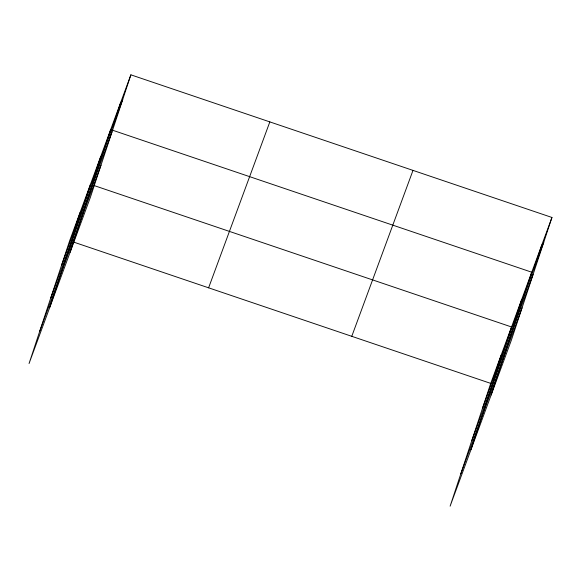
<?xml version="1.0" encoding="UTF-8"?>
<svg xmlns="http://www.w3.org/2000/svg" width="581" height="581" viewBox="0 0 581 581"><rect width="100%" height="100%" fill="white"/><g stroke="black" fill="none" stroke-linecap="round" stroke-linejoin="round"><path stroke-width="0.87" d="M71.921 237.171L80.069 212.537M49.864 307.124L90.476 184.33M92.437 181.584L100.578 156.957M70.076 252.372L110.68 129.578L531.746 272.22L491.134 395.007M112.641 126.832L120.783 102.205M130.885 74.826L90.28 197.613L29.05 363.539L69.662 240.745L130.885 74.826L551.95 217.461L511.338 340.255L450.115 506.174L490.72 383.387L551.95 217.461M492.986 379.807L501.127 355.18M470.93 449.759L511.541 326.972L93.911 185.492M513.495 324.22L521.644 299.593M533.699 269.468L541.848 244.841M61.513 265.379L122.744 99.453M50.801 297.77L112.031 131.851M39.762 331.141L100.992 165.222M208.608 287.82L269.838 121.894M351.774 336.312L412.997 170.393M482.579 408.015L543.801 242.095M471.866 440.405L533.089 274.486M460.827 473.784L522.05 307.857M73.09 241.907L490.72 383.387"/></g></svg>
